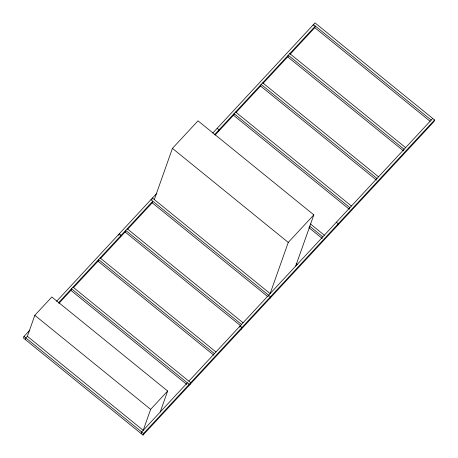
<?xml version="1.0" encoding="UTF-8"?>
<svg xmlns="http://www.w3.org/2000/svg" width="458" height="458" viewBox="0 0 458 458"><rect width="100%" height="100%" fill="white"/><g stroke="black" fill="none" stroke-linecap="round" stroke-linejoin="round"><path stroke-width="0.69" d="M29.827 330.149L23.988 336.435L23.421 338.038L142.988 435.1L434.012 121.565L434.579 119.962L315.012 22.9L212.77 133.049M25.293 339.555L25.86 337.952L27.383 336.309L34.814 315.327L51.834 296.99L167.662 391.017L160.231 412M58.87 303.379L70.933 290.383L71.5 288.78L189.2 384.325L188.627 385.928M118.714 235.372L119.286 233.769L121.152 235.286L120.586 236.889M152.062 199.115L152.44 198.045L270.14 293.589L288.259 242.414L313.833 214.865L198.005 120.838L172.431 148.386L154.312 199.562M127.61 229.321L152.216 202.814L152.783 201.211L58.475 302.818M218.449 131.457L219.016 129.854L217.149 128.332M235.99 112.553L260.596 86.047L261.163 84.444L376.991 178.471M141.121 433.583L141.688 431.98L187.328 382.808M167.662 391.017L150.642 409.355L143.211 430.337L27.383 336.309M142.988 435.1L143.56 433.497L434.579 119.962M313.106 25.614L313.484 24.543L431.184 120.088M290.183 54.176L314.789 27.663L315.356 26.06L214.716 134.486M190.156 384.285L190.723 382.682L73.022 287.137M239.654 327.092L240.032 326.027L241.904 327.544L241.337 329.147M268.233 296.303L268.611 295.233M269.917 298.358L270.483 296.75L150.917 199.688M295.708 266.041L313.833 214.865M337.672 225.353L338.239 223.75L336.372 222.233M349.517 208.728L349.901 207.663L234.072 113.636L233.5 115.239L349.328 209.266M56.563 301.341L156.819 193.328M73.423 287.704L98.791 260.373M100.508 258.518L125.887 231.181M215.105 135.058L234.267 114.414M263.087 83.362L288.454 56.036M188.856 381.165L432.707 118.445M314.789 27.663L430.062 121.238M289.782 53.609L405.611 147.636M404.088 149.279L288.259 55.252L287.693 56.855L403.521 150.882M262.692 82.801L378.52 176.828M260.596 86.047L376.424 180.074M235.595 111.992L351.423 206.02M310.472 223.962L324.327 235.206M309.499 226.052L322.804 236.849M308.932 227.66L322.237 238.458M172.431 148.386L288.259 242.414M296.126 263.499L297.231 264.398M152.216 202.814L267.489 296.389M127.215 228.754L243.043 322.781M241.521 324.424L125.692 230.397L125.12 232.006L240.948 326.027M100.119 257.946L215.947 351.973M214.424 353.616L98.596 259.589L98.029 261.192L213.857 355.219M70.933 290.383L186.761 384.411M34.814 315.327L150.642 409.355M23.988 336.435L143.56 433.497"/></g></svg>
